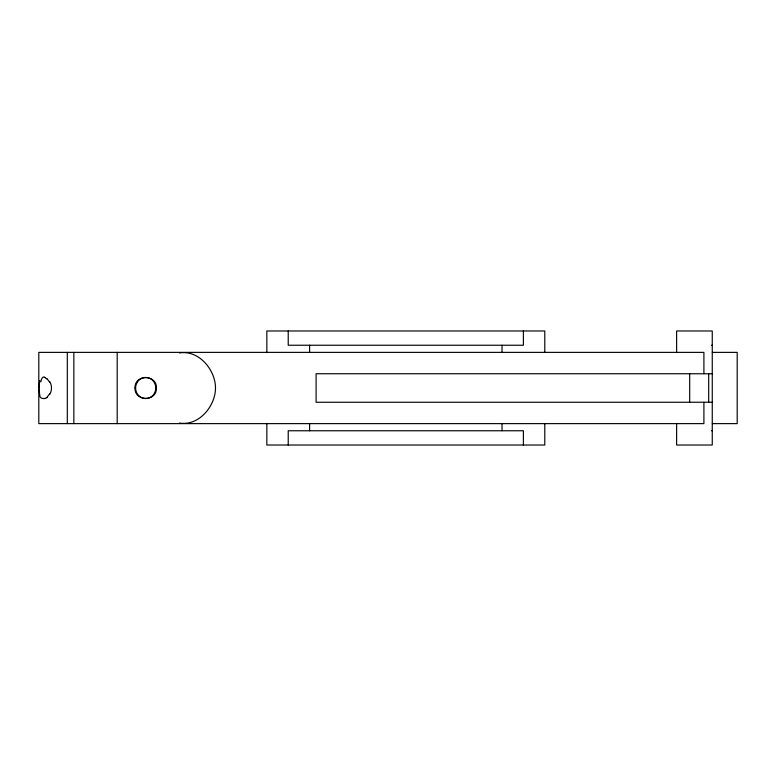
<?xml version="1.0" encoding="UTF-8"?>
<svg xmlns="http://www.w3.org/2000/svg" width="776" height="776" viewBox="0 0 776 776"><rect width="100%" height="100%" fill="white"/><g stroke="black" fill="none" stroke-linecap="round" stroke-linejoin="round"><path stroke-width="1.16" d="M39.013 386.826L39.799 380.599M49.693 393.81L47.152 397.108M45.27 398.301L43.912 398.67M179.499 352.954C198.772 349.666 215.505 369.861 215.486 388C215.505 406.139 198.772 426.334 179.499 423.046M711.573 345.242L712.261 345.242M712.339 352.372L737.2 352.372L737.2 423.628L712.339 423.628M712.261 373.751L316.104 373.751L316.104 402.249L712.261 402.249M711.573 430.758L712.261 430.758M44.358 377.408L45.27 377.699M47.152 378.892L49.693 382.19M39.799 395.401L39.033 389.746M708.692 373.751L708.692 402.249M703.91 373.751L703.91 352.372L38.8 352.372L38.8 423.628L703.91 423.628L703.91 402.249M689.689 373.751L689.689 402.249M676.623 352.469L676.623 330.983L712.261 330.983L712.261 445.017L676.623 445.017L676.623 423.531M544.781 352.372L544.781 330.983L266.847 330.983L266.847 352.595M544.781 423.628L544.781 445.017L266.847 445.017L266.847 423.405M523.402 330.983L523.402 345.242L288.226 345.242L288.226 330.983M523.402 445.017L523.402 430.758L288.226 430.758L288.226 445.017M502.023 345.242L502.023 352.372M502.023 423.628L502.023 430.758M309.605 345.242L309.605 352.469M309.605 423.531L309.605 430.758M117.195 352.372L117.195 423.628M73.856 352.372L73.856 423.628M67.308 352.372L67.308 423.628M49.955 381.967A10.67 8.866 -90 0 1 49.955 394.033M47.181 397.312A10.292 5.801 -71.7 0 1 45.26 398.437M43.98 398.457A13.26 6.644 -61.8 0 1 39.557 395.673M38.945 389.93A7.236 0.96 -89.9 0 1 38.926 386.71M40.866 381.802A13.143 5.956 72.4 0 1 44.193 376.835M45.28 377.854A10.292 5.568 69.1 0 1 47.123 379.086M135.014 387.728C134.006 401.493 156.694 402.065 156.383 388.272C157.392 374.507 134.694 373.935 135.014 387.728M136.945 382.714A10.573 10.107 90 0 0 145.694 398.573A10.573 10.107 90 0 0 154.453 382.714A10.573 10.107 90 0 0 136.945 382.714"/></g></svg>
